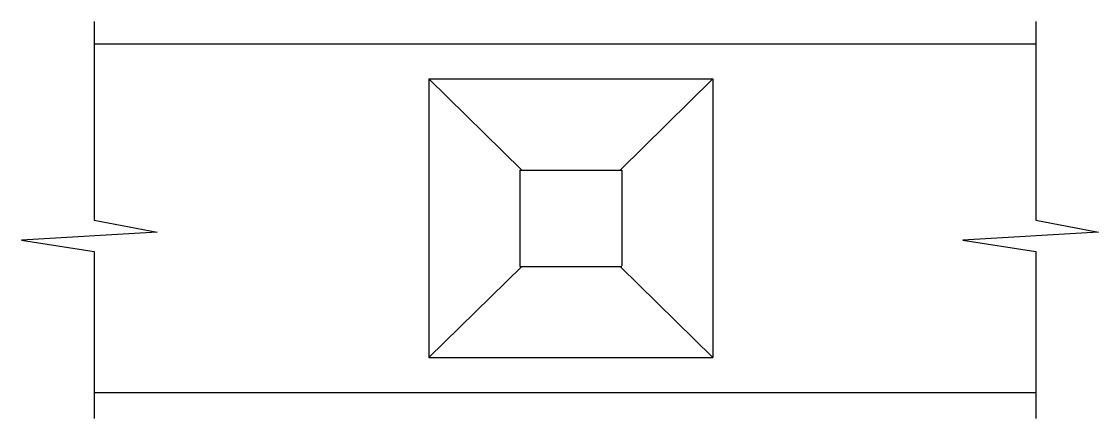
# Model space of a CAD drawing. Header units: metres. Extents: x -22568.5 to -22523.7, y -12468.1 to -12451.6.
import ezdxf

# ---------------------------------------------------------------- set-up
doc = ezdxf.new("R2010")
doc.units = ezdxf.units.M
doc.layers.add('1', color=7, linetype='Continuous')

msp = doc.modelspace()

# ---------------------------------------------------------------- linework, layer by layer
at = {"layer": '1'}
for p, q in [((-22565.48, -12451.56), (-22565.48, -12459.82)), ((-22526.28, -12451.56), (-22526.28, -12459.82)), ((-22565.48, -12452.49), (-22526.28, -12452.49)), ((-22551.55, -12453.95), (-22547.68, -12457.74)), ((-22551.55, -12453.95), (-22551.55, -12465.54)), ((-22551.55, -12453.95), (-22539.72, -12453.95)), ((-22539.72, -12453.95), (-22543.59, -12457.74)), ((-22539.72, -12453.95), (-22539.72, -12465.54)), ((-22547.76, -12457.74), (-22543.52, -12457.74)), ((-22547.76, -12457.75), (-22547.76, -12461.75)), ((-22543.52, -12457.74), (-22543.52, -12461.73)), ((-22565.48, -12459.82), (-22562.86, -12460.32)), ((-22526.28, -12459.82), (-22523.67, -12460.32)), ((-22562.86, -12460.32), (-22568.51, -12460.66)), ((-22523.67, -12460.32), (-22529.32, -12460.66)), ((-22568.51, -12460.66), (-22565.48, -12461.13)), ((-22529.32, -12460.66), (-22526.28, -12461.13)), ((-22565.48, -12461.13), (-22565.48, -12468.08)), ((-22526.28, -12461.13), (-22526.28, -12468.08)), ((-22547.68, -12461.75), (-22551.55, -12465.54)), ((-22547.76, -12461.75), (-22543.52, -12461.75)), ((-22543.59, -12461.75), (-22539.72, -12465.54)), ((-22551.55, -12465.54), (-22539.72, -12465.54)), ((-22565.48, -12467), (-22526.28, -12467))]:
    msp.add_line(p, q, dxfattribs=at)

doc.saveas('drawing.dxf')
